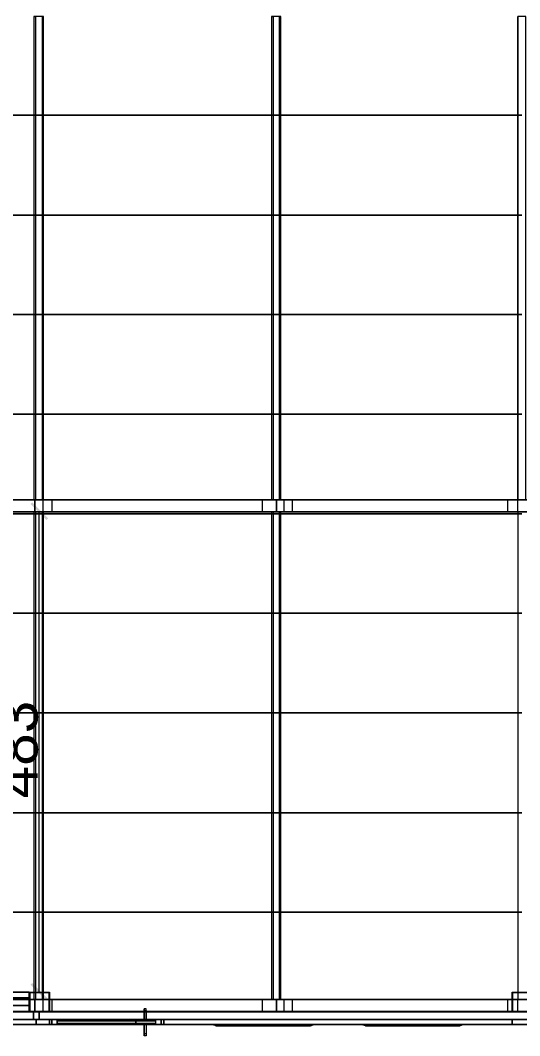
# Model space of a CAD drawing. Header units: centimetres. Extents: x 2816 to 28192, y 2553 to 18332.
# Drawn here: x 7967 to 9241, y 5298 to 7887 of the extents above; entities that cross this region are included whole.
import ezdxf

# ---------------------------------------------------------------- set-up
doc = ezdxf.new("R2010")
doc.units = ezdxf.units.CM
for name, color, linetype in [('PDF_0', 7, 'Continuous'), ('PDF_Dera 3D', 7, 'Continuous'), ('PDF_Dimenzionimi', 7, 'Continuous'), ('PDF_Dyert dhe Dritaret 2D', 7, 'Continuous'), ('PDF_Kaprijatat', 7, 'Continuous'), ('PDF_Paneli', 30, 'Continuous'), ('PDF_Shtyllat e Paneleve', 7, 'Continuous'), ('PDF_Themeli', 7, 'Continuous'), ('PDF_Trajet', 7, 'Continuous')]:
    doc.layers.add(name, color=color, linetype=linetype)
doc.layers.add('PDF_Panel Kulmii', color=7, linetype='Continuous', true_color=0xfafafa)
doc.layers.add('PDF_Shtyllat', color=7, linetype='Continuous', true_color=0xfafafa)
doc.styles.add('PDF Arial', font='arial.ttf')

msp = doc.modelspace()

# ---------------------------------------------------------------- linework, layer by layer
at = {"layer": 'PDF_0', "transparency": 33554559}
for points in [[(8038.1, 6616.6), (7992.9, 6653.4), (7997.1, 6657.6)], [(8033.9, 6612.4), (8038.1, 6616.6), (7992.9, 6653.4)], [(7997.1, 5432), (7992.9, 5427.8), (8038.1, 5391)], [(7992.9, 5427.8), (8038.1, 5391), (8033.9, 5386.8)]]:
    msp.add_solid(points, dxfattribs=at)
at = {"layer": 'PDF_Dera 3D', "lineweight": 0}
for points in [[(8288.2, 5338.5), (8288.2, 5365.8), (8283, 5365.8)], [(8288.2, 5365.8), (8283, 5365.8)], [(8283, 5361.6), (8283, 5338.5), (8283, 5365.8), (8283, 5338.5), (8283, 5361.6)], [(8283, 5365.8), (8283, 5365.8)], [(8283, 5365.8), (8283, 5365.8)], [(8283, 5361.6), (8288.2, 5361.6)], [(8288.2, 5338.5), (8283, 5338.5), (8288.2, 5338.5), (8288.2, 5361.6), (8288.2, 5338.5)], [(8283, 5361.6), (8288.2, 5361.6)], [(8283, 5361.6), (8283, 5361.6)], [(8283, 5361.6), (8283, 5361.6)], [(8288.2, 5338.5), (8288.2, 5365.8)], [(8288.2, 5365.8), (8288.2, 5365.8)], [(8288.2, 5365.8), (8288.2, 5365.8)], [(8288.2, 5361.6), (8288.2, 5361.6)], [(8333.4, 5338.5), (8041.2, 5338.5)], [(8041.2, 5325.9), (8333.4, 5325.9), (8041.2, 5325.9), (8041.2, 5338.5), (8333.4, 5338.5), (8333.4, 5325.9)], [(8041.2, 5325.9), (8041.2, 5338.5)], [(8041.2, 5338.5), (8041.2, 5338.5)], [(8041.2, 5338.5), (8041.2, 5338.5)], [(8041.2, 5338.5), (8333.4, 5338.5)], [(8041.2, 5325.9), (8041.2, 5338.5)], [(8333.4, 5325.9), (8041.2, 5325.9), (8041.2, 5338.5), (8333.4, 5338.5)], [(8041.2, 5338.5), (8041.2, 5338.5)], [(8041.2, 5338.5), (8041.2, 5338.5)], [(8041.2, 5338.5), (8041.2, 5325.9), (8041.2, 5338.5)], [(8333.4, 5338.5), (8326.1, 5338.5), (8047.5, 5338.5), (8041.2, 5338.5), (8333.4, 5338.5)], [(8041.2, 5325.9), (8333.4, 5325.9), (8333.4, 5338.5)], [(8041.2, 5338.5), (8041.2, 5338.5)], [(8041.2, 5338.5), (8041.2, 5338.5)], [(8047.5, 5338.5), (8047.5, 5338.5)], [(8326.1, 5338.5), (8047.5, 5338.5), (8047.5, 5325.9), (8326.1, 5325.9)], [(8047.5, 5338.5), (8326.1, 5338.5), (8326.1, 5325.9), (8047.5, 5325.9), (8047.5, 5338.5)], [(8047.5, 5325.9), (8047.5, 5338.5), (8047.5, 5325.9)], [(8047.5, 5338.5), (8047.5, 5338.5)], [(8047.5, 5338.5), (8047.5, 5338.5)], [(8047.5, 5338.5), (8047.5, 5338.5)], [(8061.2, 5325.9), (8061.2, 5338.5), (8061.2, 5325.9)], [(8061.2, 5338.5), (8312.4, 5338.5), (8061.2, 5338.5)], [(8061.2, 5338.5), (8061.2, 5338.5)], [(8061.2, 5338.5), (8061.2, 5338.5)], [(8312.4, 5334.3), (8061.2, 5334.3)], [(8061.2, 5329), (8312.4, 5329), (8312.4, 5334.3), (8061.2, 5334.3)], [(8061.2, 5329), (8061.2, 5334.3), (8061.2, 5329)], [(8061.2, 5334.3), (8061.2, 5334.3)], [(8061.2, 5334.3), (8061.2, 5334.3)], [(8288.2, 5338.5), (8283, 5338.5), (8288.2, 5338.5)], [(8283, 5338.5), (8283, 5338.5)], [(8283, 5338.5), (8283, 5338.5)], [(8283, 5338.5), (8283, 5338.5)], [(8283, 5338.5), (8283, 5338.5)], [(8288.2, 5338.5), (8288.2, 5338.5)], [(8288.2, 5338.5), (8288.2, 5338.5)], [(8312.4, 5325.9), (8312.4, 5338.5)], [(8312.4, 5325.9), (8312.4, 5338.5)], [(8312.4, 5338.5), (8312.4, 5338.5)], [(8312.4, 5338.5), (8312.4, 5338.5)], [(8312.4, 5329), (8312.4, 5334.3)], [(8312.4, 5334.3), (8312.4, 5334.3)], [(8312.4, 5334.3), (8312.4, 5334.3)], [(8326.1, 5338.5), (8326.1, 5325.9)], [(8326.1, 5338.5), (8326.1, 5338.5)], [(8326.1, 5338.5), (8326.1, 5338.5)], [(8326.1, 5338.5), (8326.1, 5325.9), (8326.1, 5338.5)], [(8326.1, 5338.5), (8326.1, 5338.5)], [(8326.1, 5338.5), (8326.1, 5338.5)], [(8333.4, 5338.5), (8333.4, 5325.9)], [(8333.4, 5338.5), (8333.4, 5338.5)], [(8333.4, 5338.5), (8333.4, 5338.5)], [(8333.4, 5325.9), (8333.4, 5338.5), (8333.4, 5325.9)], [(8333.4, 5338.5), (8333.4, 5338.5)], [(8333.4, 5338.5), (8333.4, 5338.5)], [(8333.4, 5338.5), (8333.4, 5338.5)], [(9221.6, 5338.5), (8333.4, 5338.5), (8333.4, 5325.9), (9221.6, 5325.9)], [(8333.4, 5338.5), (9221.6, 5338.5), (9221.6, 5325.9), (8333.4, 5325.9), (8333.4, 5338.5)], [(8333.4, 5338.5), (8333.4, 5338.5)], [(8333.4, 5325.9), (8333.4, 5338.5)], [(8333.4, 5338.5), (8333.4, 5338.5)], [(8333.4, 5338.5), (8333.4, 5338.5)], [(9221.6, 5338.5), (9221.6, 5325.9)], [(9221.6, 5338.5), (9221.6, 5338.5)], [(9221.6, 5338.5), (9221.6, 5338.5)], [(8041.2, 5325.9), (8041.2, 5325.9)], [(8041.2, 5325.9), (8041.2, 5325.9)], [(8041.2, 5325.9), (8041.2, 5325.9)], [(8041.2, 5325.9), (8333.4, 5325.9)], [(8041.2, 5325.9), (8041.2, 5325.9)], [(8041.2, 5325.9), (8041.2, 5325.9)], [(8041.2, 5325.9), (8047.5, 5325.9), (8326.1, 5325.9)], [(8041.2, 5325.9), (8041.2, 5325.9)], [(8041.2, 5325.9), (8041.2, 5325.9)], [(8047.5, 5325.9), (8047.5, 5325.9)], [(8047.5, 5325.9), (8047.5, 5325.9)], [(8047.5, 5325.9), (8047.5, 5325.9)], [(8047.5, 5325.9), (8047.5, 5325.9)], [(8312.4, 5329), (8061.2, 5329)], [(8061.2, 5329), (8061.2, 5329)], [(8061.2, 5329), (8061.2, 5329)], [(8312.4, 5325.9), (8061.2, 5325.9), (8312.4, 5325.9)], [(8061.2, 5325.9), (8061.2, 5325.9)], [(8061.2, 5325.9), (8061.2, 5325.9)], [(8288.2, 5325.9), (8283, 5325.9), (8288.2, 5325.9)], [(8288.2, 5325.9), (8288.2, 5297.5), (8283, 5297.5)], [(8288.2, 5325.9), (8283, 5325.9), (8288.2, 5325.9), (8288.2, 5302.8)], [(8283, 5325.9), (8283, 5302.8), (8283, 5325.9), (8283, 5297.5), (8283, 5325.9)], [(8283, 5325.9), (8283, 5325.9)], [(8283, 5325.9), (8283, 5325.9)], [(8288.2, 5325.9), (8288.2, 5302.8)], [(8288.2, 5325.9), (8288.2, 5297.5)], [(8288.2, 5325.9), (8288.2, 5325.9)], [(8288.2, 5325.9), (8288.2, 5325.9)], [(8288.2, 5325.9), (8288.2, 5325.9)], [(8288.2, 5325.9), (8288.2, 5325.9)], [(8312.4, 5329), (8312.4, 5329)], [(8312.4, 5329), (8312.4, 5329)], [(8312.4, 5325.9), (8312.4, 5325.9)], [(8312.4, 5325.9), (8312.4, 5325.9)], [(8326.1, 5325.9), (8326.1, 5325.9)], [(8326.1, 5325.9), (8326.1, 5325.9)], [(8326.1, 5325.9), (8333.4, 5325.9)], [(8326.1, 5325.9), (8326.1, 5325.9)], [(8326.1, 5325.9), (8326.1, 5325.9)], [(8333.4, 5325.9), (8333.4, 5325.9)], [(8333.4, 5325.9), (8333.4, 5325.9)], [(8333.4, 5325.9), (8333.4, 5325.9)], [(8333.4, 5325.9), (8333.4, 5325.9)], [(8333.4, 5325.9), (8333.4, 5325.9)], [(8333.4, 5325.9), (8333.4, 5325.9)], [(8333.4, 5325.9), (8333.4, 5325.9)], [(8333.4, 5325.9), (8333.4, 5325.9)], [(8713.9, 5324.8), (8459.5, 5324.8), (8459.5, 5325.9)], [(8459.5, 5324.8), (8459.5, 5325.9)], [(8459.5, 5324.8), (8713.9, 5324.8), (8713.9, 5325.9)], [(8713.9, 5324.8), (8459.5, 5324.8), (8459.5, 5325.9)], [(8459.5, 5324.8), (8459.5, 5325.9)], [(8459.5, 5324.8), (8713.9, 5324.8), (8713.9, 5325.9)], [(8713.9, 5324.8), (8459.5, 5324.8), (8459.5, 5325.9)], [(8459.5, 5324.8), (8459.5, 5325.9)], [(8459.5, 5324.8), (8713.9, 5324.8), (8713.9, 5325.9)], [(8713.9, 5325.9), (8459.5, 5325.9), (8713.9, 5325.9)], [(8713.9, 5325.9), (8459.5, 5325.9), (8713.9, 5325.9)], [(8713.9, 5325.9), (8459.5, 5325.9), (8713.9, 5325.9)], [(8459.5, 5325.9), (8459.5, 5325.9)], [(8459.5, 5325.9), (8459.5, 5325.9)], [(8459.5, 5325.9), (8459.5, 5325.9)], [(8707.6, 5322.7), (8465.9, 5322.7), (8459.5, 5324.8)], [(8465.9, 5322.7), (8459.5, 5324.8)], [(8707.6, 5322.7), (8465.9, 5322.7), (8459.5, 5324.8)], [(8465.9, 5322.7), (8459.5, 5324.8)], [(8707.6, 5322.7), (8465.9, 5322.7), (8459.5, 5324.8)], [(8465.9, 5322.7), (8459.5, 5324.8)], [(8459.5, 5324.8), (8459.5, 5324.8)], [(8459.5, 5324.8), (8459.5, 5324.8)], [(8459.5, 5324.8), (8459.5, 5324.8)], [(8459.5, 5324.8), (8459.5, 5324.8)], [(8459.5, 5324.8), (8459.5, 5324.8)], [(8459.5, 5324.8), (8459.5, 5324.8)], [(8465.9, 5322.7), (8707.6, 5322.7), (8713.9, 5324.8)], [(8465.9, 5322.7), (8707.6, 5322.7), (8713.9, 5324.8)], [(8465.9, 5322.7), (8707.6, 5322.7), (8713.9, 5324.8)], [(8465.9, 5322.7), (8465.9, 5322.7)], [(8465.9, 5322.7), (8465.9, 5322.7)], [(8465.9, 5322.7), (8465.9, 5322.7)], [(8465.9, 5322.7), (8465.9, 5322.7)], [(8465.9, 5322.7), (8465.9, 5322.7)], [(8465.9, 5322.7), (8465.9, 5322.7)], [(8707.6, 5322.7), (8713.9, 5324.8), (8713.9, 5325.9)], [(8707.6, 5322.7), (8713.9, 5324.8)], [(8707.6, 5322.7), (8713.9, 5324.8)], [(8707.6, 5322.7), (8707.6, 5322.7)], [(8707.6, 5322.7), (8707.6, 5322.7)], [(8707.6, 5322.7), (8707.6, 5322.7)], [(8713.9, 5324.8), (8713.9, 5325.9)], [(8713.9, 5324.8), (8713.9, 5325.9)], [(8713.9, 5325.9), (8713.9, 5325.9)], [(8713.9, 5325.9), (8713.9, 5325.9)], [(8713.9, 5325.9), (8713.9, 5325.9)], [(8713.9, 5324.8), (8713.9, 5324.8)], [(8713.9, 5324.8), (8713.9, 5324.8)], [(8713.9, 5324.8), (8713.9, 5324.8)], [(8713.9, 5324.8), (8713.9, 5324.8)], [(8713.9, 5324.8), (8713.9, 5324.8)], [(8713.9, 5324.8), (8713.9, 5324.8)], [(9094.4, 5324.8), (8841.1, 5324.8), (8841.1, 5325.9)], [(8841.1, 5324.8), (8841.1, 5325.9)], [(8841.1, 5324.8), (9094.4, 5324.8), (9094.4, 5325.9)], [(8841.1, 5324.8), (9094.4, 5324.8), (9094.4, 5325.9)], [(9094.4, 5324.8), (8841.1, 5324.8), (8841.1, 5325.9)], [(8841.1, 5324.8), (8841.1, 5325.9)], [(9094.4, 5324.8), (8841.1, 5324.8), (8841.1, 5325.9)], [(8841.1, 5324.8), (8841.1, 5325.9)], [(8841.1, 5324.8), (9094.4, 5324.8), (9094.4, 5325.9)], [(9094.4, 5325.9), (8841.1, 5325.9), (9094.4, 5325.9), (8841.1, 5325.9)], [(9094.4, 5325.9), (8841.1, 5325.9)], [(9094.4, 5325.9), (8841.1, 5325.9), (9094.4, 5325.9)], [(8841.1, 5325.9), (8841.1, 5325.9)], [(8841.1, 5325.9), (8841.1, 5325.9)], [(8841.1, 5325.9), (8841.1, 5325.9)], [(8841.1, 5325.9), (8841.1, 5325.9)], [(8847.4, 5322.7), (8841.1, 5324.8)], [(9094.4, 5324.8), (9088.1, 5322.7), (8847.4, 5322.7), (8841.1, 5324.8)], [(9088.1, 5322.7), (8847.4, 5322.7), (8841.1, 5324.8)], [(8847.4, 5322.7), (8841.1, 5324.8)], [(8847.4, 5322.7), (8841.1, 5324.8)], [(9094.4, 5324.8), (9088.1, 5322.7), (8847.4, 5322.7), (8841.1, 5324.8)], [(8841.1, 5324.8), (8841.1, 5324.8)], [(8841.1, 5324.8), (8841.1, 5324.8)], [(8841.1, 5324.8), (8841.1, 5324.8)], [(8841.1, 5324.8), (8841.1, 5324.8)], [(8847.4, 5322.7), (9088.1, 5322.7), (9094.4, 5324.8)], [(9088.1, 5322.7), (8847.4, 5322.7)], [(9088.1, 5322.7), (8847.4, 5322.7)], [(8847.4, 5322.7), (8847.4, 5322.7)], [(8847.4, 5322.7), (8847.4, 5322.7)], [(8847.4, 5322.7), (8847.4, 5322.7)], [(8847.4, 5322.7), (8847.4, 5322.7)], [(9094.4, 5324.8), (9088.1, 5322.7)], [(9088.1, 5322.7), (9094.4, 5324.8)], [(9094.4, 5324.8), (9088.1, 5322.7)], [(9088.1, 5322.7), (9088.1, 5322.7)], [(9088.1, 5322.7), (9088.1, 5322.7)], [(9088.1, 5322.7), (9088.1, 5322.7)], [(9094.4, 5324.8), (9094.4, 5325.9)], [(9094.4, 5324.8), (9094.4, 5325.9)], [(9094.4, 5324.8), (9094.4, 5325.9)], [(9094.4, 5325.9), (9094.4, 5325.9)], [(9094.4, 5325.9), (9094.4, 5325.9)], [(9094.4, 5325.9), (9094.4, 5325.9)], [(9094.4, 5325.9), (9094.4, 5325.9)], [(9094.4, 5324.8), (9094.4, 5324.8)], [(9094.4, 5324.8), (9094.4, 5324.8)], [(9094.4, 5324.8), (9094.4, 5324.8)], [(9094.4, 5324.8), (9094.4, 5324.8)], [(9221.6, 5325.9), (9221.6, 5325.9)], [(9221.6, 5325.9), (9221.6, 5325.9)], [(8283, 5302.8), (8288.2, 5302.8)], [(8283, 5302.8), (8288.2, 5302.8)], [(8283, 5302.8), (8283, 5302.8)], [(8283, 5302.8), (8283, 5302.8)], [(8288.2, 5297.5), (8283, 5297.5)], [(8283, 5297.5), (8283, 5297.5)], [(8283, 5297.5), (8283, 5297.5)], [(8288.2, 5302.8), (8288.2, 5302.8)], [(8288.2, 5302.8), (8288.2, 5302.8)], [(8288.2, 5297.5), (8288.2, 5297.5)], [(8288.2, 5297.5), (8288.2, 5297.5)]]:
    msp.add_lwpolyline(points, dxfattribs=at)
at = {"layer": 'PDF_Dimenzionimi', "lineweight": 0}
for points in [[(8012.8, 6634.5), (8041.2, 6634.5)], [(8014.9, 5408.9), (8014.9, 6634.5)], [(8012.8, 5408.9), (8041.2, 5408.9)]]:
    msp.add_lwpolyline(points, dxfattribs=at)
at = {"layer": 'PDF_Dyert dhe Dritaret 2D', "lineweight": 0}
for points in [[(8041.2, 5338.5), (8041.2, 5325.9)], [(8041.2, 5325.9), (8041.2, 5325.9)]]:
    msp.add_lwpolyline(points, dxfattribs=at)
at = {"layer": 'PDF_Kaprijatat', "lineweight": 0}
for points in [[(8001.3, 7896.8), (8005.5, 7896.8), (8005.5, 6663.9)], [(8022.3, 7896.8), (8001.3, 7896.8), (8001.3, 6663.9)], [(8022.3, 6663.9), (8026.5, 6663.9), (8026.5, 7896.8), (8022.3, 7896.8), (8022.3, 6663.9)], [(8607.7, 7896.8), (8612, 7896.8), (8612, 6663.9)], [(8627.7, 7896.8), (8607.7, 7896.8), (8607.7, 6663.9)], [(8627.7, 6663.9), (8631.9, 6663.9), (8631.9, 7896.8), (8627.7, 7896.8), (8627.7, 6663.9)], [(9236.3, 6663.9), (9256.3, 6663.9), (9256.3, 7896.8), (9236.3, 7896.8)], [(9236.3, 6663.9), (9236.3, 7896.8), (9236.3, 6663.9)], [(9246.8, 6663.9), (11735.7, 6663.9), (6756.8, 6663.9), (9246.8, 6663.9)], [(7444.2, 6663.9), (8004.4, 6663.9), (8004.4, 6633.4), (7444.2, 6633.4)], [(7444.2, 6663.9), (8004.4, 6663.9)], [(8001.3, 6663.9), (8005.5, 6663.9)], [(8022.3, 6663.9), (8001.3, 6663.9)], [(8001.3, 6663.9), (8001.3, 6663.9)], [(8004.4, 6633.4), (8004.4, 6663.9)], [(8004.4, 6663.9), (8004.4, 6663.9)], [(8005.5, 6663.9), (8026.5, 6663.9)], [(8005.5, 6663.9), (8005.5, 6663.9)], [(8022.3, 6663.9), (8022.3, 6663.9)], [(8584.6, 6663.9), (8024.4, 6663.9)], [(8024.4, 6663.9), (8024.4, 6633.4)], [(8024.4, 6663.9), (8024.4, 6633.4)], [(8024.4, 6663.9), (8584.6, 6663.9)], [(8024.4, 6663.9), (8024.4, 6663.9)], [(8024.4, 6663.9), (8024.4, 6663.9)], [(8026.5, 6663.9), (8026.5, 6663.9)], [(8620.4, 6633.4), (8620.4, 6663.9), (8048.6, 6663.9)], [(8048.6, 6633.4), (8048.6, 6663.9)], [(8620.4, 6663.9), (8048.6, 6663.9)], [(8048.6, 6663.9), (8048.6, 6663.9)], [(8584.6, 6633.4), (8584.6, 6663.9)], [(8584.6, 6663.9), (8584.6, 6663.9)], [(8607.7, 6663.9), (8612, 6663.9)], [(8627.7, 6663.9), (8607.7, 6663.9)], [(8607.7, 6663.9), (8607.7, 6663.9)], [(8612, 6663.9), (8631.9, 6663.9)], [(8612, 6663.9), (8612, 6663.9)], [(8620.4, 6663.9), (8620.4, 6663.9)], [(8620.4, 6663.9), (8620.4, 6633.4)], [(8620.4, 6663.9), (8620.4, 6663.9)], [(8620.4, 6663.9), (8620.4, 6663.9)], [(8627.7, 6663.9), (8627.7, 6663.9)], [(8631.9, 6663.9), (8631.9, 6663.9)], [(8640.3, 6663.9), (9210, 6663.9)], [(8640.3, 6633.4), (8640.3, 6663.9)], [(8640.3, 6633.4), (8640.3, 6663.9)], [(9210, 6663.9), (8640.3, 6663.9)], [(8640.3, 6663.9), (8640.3, 6663.9)], [(8640.3, 6663.9), (8640.3, 6663.9)], [(8660.3, 6663.9), (8660.3, 6633.4)], [(9236.3, 6633.4), (9236.3, 6663.9), (8660.3, 6663.9)], [(9236.3, 6663.9), (8660.3, 6663.9)], [(8660.3, 6663.9), (8660.3, 6663.9)], [(9210, 6663.9), (9210, 6633.4)], [(9210, 6663.9), (9210, 6663.9)], [(9236.3, 6663.9), (9236.3, 6663.9)], [(9236.3, 6633.4), (9236.3, 6663.9)], [(9236.3, 6663.9), (9236.3, 6663.9)], [(9256.3, 6663.9), (9236.3, 6663.9)], [(9236.3, 6663.9), (9236.3, 6663.9)], [(9236.3, 6663.9), (9236.3, 6663.9)], [(9246.8, 6633.4), (6756.8, 6633.4), (11735.7, 6633.4), (9246.8, 6633.4)], [(7444.2, 6633.4), (8004.4, 6633.4)], [(8001.3, 6633.4), (8005.5, 6633.4), (8005.5, 5390)], [(8022.3, 6633.4), (8001.3, 6633.4), (8001.3, 5390)], [(8001.3, 6633.4), (8001.3, 6633.4)], [(8004.4, 6633.4), (8004.4, 6633.4)], [(8004.4, 6633.4), (8004.4, 6633.4)], [(8005.5, 6633.4), (8026.5, 6633.4)], [(8005.5, 6633.4), (8005.5, 6633.4)], [(8022.3, 5390), (8026.5, 5390), (8026.5, 6633.4), (8022.3, 6633.4), (8022.3, 5390)], [(8022.3, 6633.4), (8022.3, 6633.4)], [(8024.4, 6633.4), (8584.6, 6633.4), (8024.4, 6633.4)], [(8024.4, 6633.4), (8024.4, 6633.4)], [(8024.4, 6633.4), (8024.4, 6633.4)], [(8026.5, 6633.4), (8026.5, 6633.4)], [(8620.4, 6633.4), (8048.6, 6633.4), (8620.4, 6633.4)], [(8048.6, 6633.4), (8048.6, 6633.4)], [(8584.6, 6633.4), (8584.6, 6633.4)], [(8607.7, 6633.4), (8612, 6633.4), (8612, 5390)], [(8627.7, 6633.4), (8607.7, 6633.4), (8607.7, 5390)], [(8607.7, 6633.4), (8607.7, 6633.4)], [(8612, 6633.4), (8631.9, 6633.4)], [(8612, 6633.4), (8612, 6633.4)], [(8620.4, 6633.4), (8620.4, 6633.4)], [(8620.4, 6633.4), (8620.4, 6633.4)], [(8627.7, 5390), (8631.9, 5390), (8631.9, 6633.4), (8627.7, 6633.4), (8627.7, 5390)], [(8627.7, 6633.4), (8627.7, 6633.4)], [(8631.9, 6633.4), (8631.9, 6633.4)], [(8640.3, 6633.4), (8640.3, 6633.4)], [(9210, 6633.4), (8640.3, 6633.4), (9210, 6633.4)], [(8640.3, 6633.4), (8640.3, 6633.4)], [(8640.3, 6633.4), (8640.3, 6633.4)], [(8660.3, 6633.4), (9236.3, 6633.4), (8660.3, 6633.4)], [(8660.3, 6633.4), (8660.3, 6633.4)], [(9210, 6633.4), (9210, 6633.4)], [(9236.3, 6633.4), (9236.3, 6633.4)], [(9236.3, 6633.4), (9236.3, 6633.4)], [(9236.3, 6633.4), (9256.3, 6633.4)], [(9236.3, 6633.4), (9236.3, 5390)], [(9256.3, 6633.4), (9236.3, 6633.4), (9236.3, 5390), (9256.3, 5390)], [(9236.3, 6633.4), (9236.3, 6633.4)], [(9236.3, 6633.4), (9236.3, 6633.4)], [(9246.8, 5390), (11735.7, 5390), (6756.8, 5390), (9246.8, 5390)], [(7444.2, 5390), (8004.4, 5390), (8004.4, 5359.5), (7444.2, 5359.5)], [(7444.2, 5390), (8004.4, 5390)], [(8001.3, 5390), (8005.5, 5390)], [(8022.3, 5390), (8001.3, 5390)], [(8001.3, 5390), (8001.3, 5390)], [(8004.4, 5359.5), (8004.4, 5390)], [(8004.4, 5390), (8004.4, 5390)], [(8005.5, 5390), (8026.5, 5390)], [(8005.5, 5390), (8005.5, 5390)], [(8022.3, 5390), (8022.3, 5390)], [(8584.6, 5390), (8024.4, 5390)], [(8024.4, 5390), (8024.4, 5359.5)], [(8024.4, 5390), (8024.4, 5359.5)], [(8024.4, 5390), (8584.6, 5390)], [(8024.4, 5390), (8024.4, 5390)], [(8024.4, 5390), (8024.4, 5390)], [(8026.5, 5390), (8026.5, 5390)], [(8620.4, 5359.5), (8620.4, 5390), (8048.6, 5390)], [(8048.6, 5359.5), (8048.6, 5390)], [(8620.4, 5390), (8048.6, 5390)], [(8048.6, 5390), (8048.6, 5390)], [(8584.6, 5359.5), (8584.6, 5390)], [(8584.6, 5390), (8584.6, 5390)], [(8607.7, 5390), (8612, 5390)], [(8627.7, 5390), (8607.7, 5390)], [(8607.7, 5390), (8607.7, 5390)], [(8612, 5390), (8631.9, 5390)], [(8612, 5390), (8612, 5390)], [(8620.4, 5390), (8620.4, 5390)], [(8620.4, 5390), (8620.4, 5359.5)], [(8620.4, 5390), (8620.4, 5390)], [(8620.4, 5390), (8620.4, 5390)], [(8627.7, 5390), (8627.7, 5390)], [(8631.9, 5390), (8631.9, 5390)], [(8640.3, 5390), (9210, 5390)], [(8640.3, 5359.5), (8640.3, 5390)], [(8640.3, 5359.5), (8640.3, 5390)], [(9210, 5390), (8640.3, 5390)], [(8640.3, 5390), (8640.3, 5390)], [(8640.3, 5390), (8640.3, 5390)], [(8660.3, 5390), (8660.3, 5359.5)], [(9236.3, 5359.5), (9236.3, 5390), (8660.3, 5390)], [(9236.3, 5390), (8660.3, 5390)], [(8660.3, 5390), (8660.3, 5390)], [(9210, 5390), (9210, 5359.5)], [(9210, 5390), (9210, 5390)], [(9236.3, 5390), (9236.3, 5390)], [(9236.3, 5359.5), (9236.3, 5390)], [(9236.3, 5390), (9236.3, 5390)], [(9236.3, 5390), (9256.3, 5390)], [(9236.3, 5390), (9236.3, 5390)], [(9236.3, 5390), (9236.3, 5390)], [(9246.8, 5359.5), (6756.8, 5359.5), (11735.7, 5359.5), (9246.8, 5359.5)], [(7444.2, 5359.5), (8004.4, 5359.5)], [(8004.4, 5359.5), (8004.4, 5359.5)], [(8004.4, 5359.5), (8004.4, 5359.5)], [(8024.4, 5359.5), (8584.6, 5359.5), (8024.4, 5359.5)], [(8024.4, 5359.5), (8024.4, 5359.5)], [(8024.4, 5359.5), (8024.4, 5359.5)], [(8620.4, 5359.5), (8048.6, 5359.5), (8620.4, 5359.5)], [(8048.6, 5359.5), (8048.6, 5359.5)], [(8584.6, 5359.5), (8584.6, 5359.5)], [(8620.4, 5359.5), (8620.4, 5359.5)], [(8620.4, 5359.5), (8620.4, 5359.5)], [(8640.3, 5359.5), (8640.3, 5359.5)], [(9210, 5359.5), (8640.3, 5359.5), (9210, 5359.5)], [(8640.3, 5359.5), (8640.3, 5359.5)], [(8640.3, 5359.5), (8640.3, 5359.5)], [(8660.3, 5359.5), (9236.3, 5359.5), (8660.3, 5359.5)], [(8660.3, 5359.5), (8660.3, 5359.5)], [(9210, 5359.5), (9210, 5359.5)], [(9236.3, 5359.5), (9236.3, 5359.5)], [(9236.3, 5359.5), (9236.3, 5359.5)]]:
    msp.add_lwpolyline(points, dxfattribs=at)
at = {"layer": 'PDF_Panel Kulmii', "lineweight": 0}
for points in [[(6740, 7644.5), (9246.8, 7644.5), (9245.7, 7644.5), (6739, 7644.5), (6740, 7644.5)], [(9246.8, 7644.5), (6740, 7644.5), (6739, 7644.5), (9245.7, 7644.5)], [(6740, 7390.2), (9246.8, 7390.2), (9245.7, 7390.2), (6739, 7390.2), (6740, 7390.2)], [(9246.8, 7390.2), (6740, 7390.2), (6739, 7390.2), (9245.7, 7390.2)], [(6740, 7136.9), (9246.8, 7136.9), (9245.7, 7136.9), (6739, 7136.9), (6740, 7136.9)], [(9246.8, 7136.9), (6740, 7136.9), (6739, 7136.9), (9245.7, 7136.9)], [(6740, 6882.5), (9246.8, 6882.5), (9245.7, 6882.5), (6739, 6882.5), (6740, 6882.5)], [(9246.8, 6882.5), (6740, 6882.5), (6739, 6882.5), (9245.7, 6882.5)], [(6740, 6628.2), (9246.8, 6628.2), (9245.7, 6628.2), (6739, 6628.2), (6740, 6628.2)], [(9246.8, 6628.2), (6740, 6628.2), (6739, 6628.2), (9245.7, 6628.2)], [(6740, 6374.8), (9246.8, 6374.8), (9245.7, 6374.8), (6739, 6374.8), (6740, 6374.8)], [(9246.8, 6374.8), (6740, 6374.8), (6739, 6374.8), (9245.7, 6374.8)], [(6740, 6120.5), (9246.8, 6120.5), (9245.7, 6120.5), (6739, 6120.5), (6740, 6120.5)], [(9246.8, 6120.5), (6740, 6120.5), (6739, 6120.5), (9245.7, 6120.5)], [(6740, 5866.1), (9246.8, 5866.1), (9245.7, 5866.1), (6739, 5866.1), (6740, 5866.1)], [(9246.8, 5866.1), (6740, 5866.1), (6739, 5866.1), (9245.7, 5866.1)], [(6740, 5612.8), (9246.8, 5612.8), (9245.7, 5612.8), (6739, 5612.8), (6740, 5612.8)], [(9246.8, 5612.8), (6740, 5612.8), (6739, 5612.8), (9245.7, 5612.8)], [(6740, 5358.5), (9246.8, 5358.5), (9245.7, 5358.5), (6739, 5358.5), (6740, 5358.5)], [(9246.8, 5358.5), (6740, 5358.5), (6739, 5358.5), (9245.7, 5358.5), (9246.8, 5358.5)], [(9245.7, 5338.5), (6739, 5338.5), (6740, 5338.5)], [(9246.8, 5338.5), (6740, 5338.5)]]:
    msp.add_lwpolyline(points, dxfattribs=at)
at = {"layer": 'PDF_Paneli', "lineweight": 0}
for points in [[(7754.3, 5338.5), (8007.6, 5338.5), (7754.3, 5338.5), (7754.3, 5325.9), (7754.3, 5338.5)], [(8007.6, 5325.9), (8007.6, 5338.5), (8007.6, 5325.9)], [(8007.6, 5338.5), (8007.6, 5338.5)], [(8007.6, 5338.5), (8007.6, 5338.5)], [(9221.6, 5325.9), (9221.6, 5338.5), (8041.2, 5338.5), (8007.6, 5338.5), (8261.9, 5338.5), (9277.3, 5338.5), (9221.6, 5338.5)], [(8007.6, 5325.9), (8007.6, 5338.5), (8007.6, 5325.9)], [(8007.6, 5338.5), (8007.6, 5338.5)], [(8007.6, 5338.5), (8007.6, 5338.5)], [(8041.2, 5338.5), (8041.2, 5325.9)], [(8041.2, 5338.5), (8041.2, 5325.9)], [(8041.2, 5338.5), (8041.2, 5338.5)], [(8041.2, 5338.5), (8041.2, 5338.5)], [(8261.9, 5325.9), (8261.9, 5338.5)], [(8261.9, 5338.5), (8261.9, 5325.9)], [(8261.9, 5338.5), (8261.9, 5338.5)], [(9221.6, 5325.9), (9221.6, 5338.5)], [(9221.6, 5338.5), (9221.6, 5338.5)], [(9221.6, 5338.5), (9221.6, 5338.5)], [(8007.6, 5325.9), (7754.3, 5325.9), (8007.6, 5325.9)], [(8007.6, 5325.9), (8007.6, 5325.9)], [(9221.6, 5325.9), (9277.3, 5325.9), (8261.9, 5325.9), (8007.6, 5325.9), (8041.2, 5325.9), (9221.6, 5325.9)], [(8007.6, 5325.9), (8007.6, 5325.9)], [(8007.6, 5325.9), (8007.6, 5325.9)], [(8041.2, 5325.9), (8041.2, 5325.9)], [(8041.2, 5325.9), (8041.2, 5325.9)], [(8261.9, 5325.9), (8261.9, 5325.9)], [(9221.6, 5325.9), (9221.6, 5325.9)], [(9221.6, 5325.9), (9221.6, 5325.9)]]:
    msp.add_lwpolyline(points, dxfattribs=at)
at = {"layer": 'PDF_Shtyllat', "lineweight": 0}
for points in [[(7989.7, 5358.5), (8041.2, 5358.5), (7989.7, 5358.5), (7989.7, 5408.9)], [(7989.7, 5358.5), (7989.7, 5408.9), (8041.2, 5408.9)], [(7989.7, 5408.9), (8041.2, 5408.9), (8041.2, 5358.5)], [(7989.7, 5408.9), (7989.7, 5408.9)], [(7990.8, 5407.9), (7990.8, 5407.9)], [(8040.2, 5359.5), (7990.8, 5359.5), (7990.8, 5407.9), (8040.2, 5407.9), (8040.2, 5359.5), (7990.8, 5359.5)], [(8040.2, 5359.5), (8040.2, 5407.9), (7990.8, 5407.9), (7990.8, 5359.5)], [(7990.8, 5407.9), (7990.8, 5407.9)], [(8040.2, 5407.9), (8040.2, 5407.9)], [(8040.2, 5407.9), (8040.2, 5407.9)], [(8040.2, 5407.9), (8040.2, 5407.9)], [(8041.2, 5408.9), (8041.2, 5358.5)], [(8041.2, 5408.9), (8041.2, 5408.9)], [(9221.6, 5358.5), (9273.1, 5358.5), (9221.6, 5358.5), (9221.6, 5408.9)], [(9221.6, 5358.5), (9221.6, 5408.9), (9273.1, 5408.9)], [(9221.6, 5408.9), (9273.1, 5408.9), (9273.1, 5358.5)], [(9221.6, 5408.9), (9221.6, 5408.9)], [(9222.6, 5407.9), (9222.6, 5407.9)], [(9272, 5359.5), (9222.6, 5359.5), (9222.6, 5407.9), (9272, 5407.9), (9272, 5359.5), (9222.6, 5359.5)], [(9272, 5359.5), (9272, 5407.9), (9222.6, 5407.9), (9222.6, 5359.5)], [(9222.6, 5407.9), (9222.6, 5407.9)], [(7989.7, 5358.5), (7989.7, 5358.5)], [(7989.7, 5358.5), (7989.7, 5358.5)], [(7990.8, 5359.5), (7990.8, 5359.5)], [(7990.8, 5359.5), (7990.8, 5359.5)], [(8040.2, 5359.5), (8040.2, 5359.5)], [(8040.2, 5359.5), (8040.2, 5359.5)], [(8041.2, 5358.5), (8041.2, 5358.5)], [(9221.6, 5358.5), (9221.6, 5358.5)], [(9221.6, 5358.5), (9221.6, 5358.5)], [(9222.6, 5359.5), (9222.6, 5359.5)], [(9222.6, 5359.5), (9222.6, 5359.5)]]:
    msp.add_lwpolyline(points, dxfattribs=at)
at = {"layer": 'PDF_Shtyllat e Paneleve', "lineweight": 0}
for points in [[(8014.9, 5358.5), (8000.2, 5358.5), (8000.2, 5338.5)], [(8000.2, 5358.5), (8000.2, 5358.5)], [(8014.9, 5338.5), (8000.2, 5338.5), (8000.2, 5358.5), (8014.9, 5358.5)], [(8000.2, 5358.5), (8000.2, 5358.5)], [(8014.9, 5338.5), (8000.2, 5338.5)], [(8000.2, 5338.5), (8000.2, 5338.5)], [(8014.9, 5358.5), (8014.9, 5338.5), (8014.9, 5358.5)], [(8014.9, 5358.5), (8014.9, 5358.5)], [(8014.9, 5338.5), (8014.9, 5338.5)]]:
    msp.add_lwpolyline(points, dxfattribs=at)
at = {"layer": 'PDF_Themeli', "lineweight": 0}
for points in [[(6725.3, 5325.9), (11769.4, 5325.9), (11769.4, 15551.7), (11769.4, 5325.9)], [(6725.3, 5325.9), (11769.4, 5325.9)]]:
    msp.add_lwpolyline(points, dxfattribs=at)
at = {"layer": 'PDF_Trajet', "lineweight": 0}
for points in [[(7399, 5408.9), (7989.7, 5408.9), (7413.7, 5408.9), (7989.7, 5408.9), (7399, 5408.9), (6809.4, 5408.9), (7385.4, 5408.9), (6809.4, 5408.9), (7399, 5408.9)], [(7385.4, 5394.2), (6809.4, 5394.2), (7399, 5394.2), (7989.7, 5394.2), (7413.7, 5394.2), (7989.7, 5394.2), (7399, 5394.2), (6809.4, 5394.2), (7385.4, 5394.2)], [(7989.7, 5408.9), (7989.7, 5394.2), (7989.7, 5408.9)], [(7989.7, 5408.9), (7989.7, 5394.2), (7989.7, 5408.9)], [(7989.7, 5408.9), (7989.7, 5408.9)], [(7989.7, 5408.9), (7989.7, 5408.9)], [(7989.7, 5408.9), (7989.7, 5408.9)], [(7989.7, 5394.2), (7989.7, 5394.2)], [(7989.7, 5394.2), (7989.7, 5394.2)], [(7989.7, 5394.2), (7989.7, 5394.2)], [(6809.4, 5374.2), (6809.4, 5358.5), (7989.7, 5358.5)], [(6809.4, 5374.2), (7989.7, 5374.2), (6809.4, 5374.2)], [(7989.7, 5374.2), (7989.7, 5358.5), (6809.4, 5358.5), (6809.4, 5374.2)], [(7989.7, 5374.2), (7989.7, 5358.5)], [(7989.7, 5374.2), (7989.7, 5374.2)], [(7989.7, 5358.5), (7989.7, 5358.5)]]:
    msp.add_lwpolyline(points, dxfattribs=at)

# ---------------------------------------------------------------- texts
at = {"layer": 'PDF_Dimenzionimi', "insert": (8012.6, 5902.7), "char_height": 106.681, "attachment_point": 7, "rotation": 90, "style": 'PDF Arial'}
msp.add_mtext('\\W1.000994;483', dxfattribs=at)

doc.saveas('drawing.dxf')
